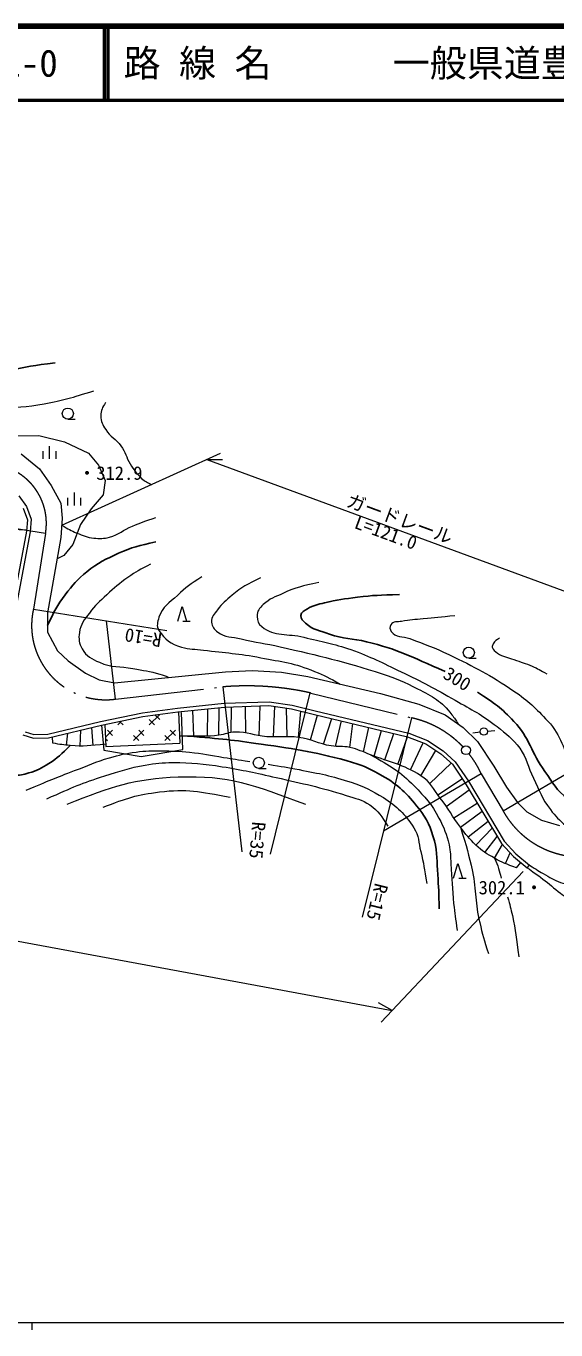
# Model space of a CAD drawing. Units: millimetres, scale not verified. Extents: x 40000 to 680000, y 20000 to 380000.
# Drawn here: x 167212 to 238788, y 204000 to 380000 of the extents above; entities that cross this region are included whole.
import ezdxf
from ezdxf.enums import TextEntityAlignment as Align

# ---------------------------------------------------------------- set-up
doc = ezdxf.new("R2010")
doc.units = ezdxf.units.MM
doc.header["$LTSCALE"] = 1000
doc.linetypes.add('DASHED', pattern=[7.5, 6, -1.5])
doc.linetypes.add('LONG_DASHED_DOTTED', pattern=[15.25, 12, -1.5, 0.25, -1.5])
for name, color, linetype, lineweight in [('M-BGD', 7, 'Continuous', 13), ('M-BMK', 2, 'LONG_DASHED_DOTTED', 13), ('M-BMK-ROW', 30, 'Continuous', 13), ('M-STR-HTXT', 7, 'Continuous', 13), ('M-TTL', 2, 'Continuous', 140), ('M-TTL-BAND', 7, 'Continuous', 13), ('M-TTL-LINE', 7, 'Continuous', 50)]:
    doc.layers.add(name, color=color, linetype=linetype, lineweight=lineweight)
doc.layers.add('M-TTL-TXT', color=7, linetype='Continuous')
doc.styles.add('ＭＳ ゴシック', font='')
doc.styles.get('ＭＳ ゴシック').set_extended_font_data('MS Gothic')

msp = doc.modelspace()

# ---------------------------------------------------------------- linework, layer by layer
at = {"layer": 'M-BGD'}
for p, q in [((172855, 326946), (173855, 326946)), ((169514, 321563), (169514, 322613)), ((170389, 321563), (170389, 323313)), ((171264, 321563), (171264, 322613)), ((173743, 315268), (173743, 317018)), ((172868, 315268), (172868, 316318)), ((174618, 315268), (174618, 316318)), ((164242, 312144), (167287, 311982)), ((187700, 299661), (188300, 301661)), ((188300, 301661), (188900, 299661)), ((188400, 299661), (189400, 299661)), ((227021, 294676), (228021, 294676)), ((183848, 285672), (185262, 287086)), ((184626, 287015), (185262, 286379)), ((187800, 287425), (187975, 283183)), ((189863, 284179), (189755, 287630)), ((191732, 284160), (191786, 287845)), ((193261, 284280), (193282, 288003)), ((194930, 284640), (194941, 288115)), ((196902, 284602), (196876, 288186)), ((198687, 284211), (198827, 288257)), ((200634, 284039), (200797, 288181)), ((202496, 284075), (202378, 287940)), ((204028, 283990), (204312, 287524)), ((205644, 283633), (206560, 286986)), ((176263, 282892), (176079, 285324)), ((177861, 285737), (177984, 282770)), ((179606, 285672), (180121, 286187)), ((179855, 286130), (180313, 285672)), ((183848, 286379), (184555, 285672)), ((207391, 283061), (208525, 286515)), ((209030, 282764), (209806, 286209)), ((210943, 282624), (211340, 285841)), ((212790, 282015), (213513, 285321)), ((170814, 283216), (170805, 284053)), ((172661, 282937), (172845, 284544)), ((174509, 282813), (174612, 284970)), ((177943, 284009), (178899, 284965)), ((177950, 283792), (178191, 283550)), ((178191, 284965), (178899, 284257)), ((181727, 283550), (183141, 284965)), ((181727, 284257), (182434, 283550)), ((182434, 284965), (183141, 284257)), ((185970, 283550), (187384, 284965)), ((185970, 284257), (186677, 283550)), ((186677, 284965), (187384, 284257)), ((214229, 281450), (215206, 284916)), ((215687, 280946), (216891, 284513)), ((217439, 280343), (218745, 284069)), ((227563, 284612), (228558, 284716)), ((229552, 284821), (230547, 284925)), ((177984, 282770), (187975, 283183)), ((219160, 279602), (220848, 283260)), ((220551, 278814), (222563, 282229)), ((221750, 277752), (224637, 280520)), ((198649, 279799), (199649, 279799)), ((222833, 276222), (226147, 278444)), ((223977, 274676), (227083, 276886)), ((224979, 273123), (228141, 275126)), ((225883, 271856), (228801, 274026)), ((226924, 270539), (229615, 272672)), ((227963, 269455), (230191, 271713)), ((229197, 268454), (230845, 270625)), ((230479, 267673), (231558, 269522)), ((231971, 266938), (232617, 268380)), ((224954, 264969), (225554, 266969)), ((225554, 266969), (226154, 264969)), ((233471, 266391), (234029, 267099)), ((234900, 266372), (235220, 266756)), ((225654, 264969), (226654, 264969))]:
    msp.add_line(p, q, dxfattribs=at)
at = {"layer": 'M-BGD', "linetype": 'DASHED'}
msp.add_lwpolyline([(158772, 322447), (160772, 323777), (164968, 324689), (168916, 324744), (172395, 323860), (175652, 322369), (177005, 320741), (177888, 318670), (177640, 316710), (176011, 314833), (174548, 312707), (173527, 310001), (172312, 308538), (171398, 308069)], dxfattribs=at)
at = {"layer": 'M-BGD'}
for points in [[(166539, 322245), (169042, 320239), (170606, 317993), (171913, 315619), (172097, 313594), (171913, 310944), (170098, 300819), (170098, 298169), (171454, 295673), (172918, 294299), (175258, 292638), (177082, 291771), (179168, 291370), (194167, 292832), (197765, 293016), (201722, 292796), (205256, 292207), (215084, 289888), (220256, 288452), (223808, 287035), (226237, 285305), (228206, 283427), (230415, 280115), (232090, 277280), (233581, 275200), (234862, 273953), (236850, 272831), (239261, 272095)], [(166258, 316578), (167271, 315161), (167915, 313431), (167768, 311737), (165297, 298532)], [(166825, 314924), (167407, 313362), (167272, 311805), (164802, 298607)], [(167082, 284747), (168278, 284360), (170174, 284415), (177278, 286127), (182923, 287299), (187671, 287912), (193990, 288581), (200039, 288802), (203180, 288323), (206272, 287569), (218895, 284547), (221447, 283566), (223545, 282179), (225189, 280694), (226956, 278069), (231815, 269980), (233386, 268286), (235220, 266756)], [(166778, 284319), (168207, 283858), (170241, 283917), (177388, 285639), (183005, 286805), (187729, 287416), (194025, 288082), (200010, 288300), (203083, 287832), (206155, 287083), (218746, 284069), (221217, 283118), (223238, 281783), (224809, 280364), (226534, 277800), (231413, 269678), (233041, 267923), (234900, 266372)]]:
    msp.add_lwpolyline(points, dxfattribs=at)
for centre, radius in [((172855, 327696), 750), ((227021, 295426), 750), ((229055, 284768), 500), ((198649, 280549), 750)]:
    msp.add_circle(centre, radius, dxfattribs=at)
at = {"layer": 'M-BGD', "lineweight": 25}
for points, knots in [([(143605, 325644), (149136, 328118), (150703, 328867), (155407, 330530), (159068, 331825), (161094, 332697), (164890, 333512), (167311, 334032), (168205, 334195), (171143, 334547)], [0, 0, 0, 0, 1, 1, 1, 2, 2, 2, 3, 3, 3, 3]), ([(170098, 299083), (171055, 301052), (171371, 301751), (172510, 303245), (173520, 304568), (174128, 305312), (175430, 306350), (176942, 307558), (177947, 308050), (179716, 308835), (181592, 309668), (182407, 309844), (184740, 310381)], [0, 0, 0, 0, 1, 1, 1, 2, 2, 2, 3, 3, 3, 4, 4, 4, 4]), ([(217639, 303274), (214954, 303185), (214169, 303180), (211966, 302901), (210225, 302681), (209242, 302562), (207535, 302156), (206599, 301933), (206043, 301819), (205216, 301328), (204793, 301077), (204381, 300907), (204346, 300417), (204312, 299946), (204624, 299704), (204967, 299381), (205975, 298434), (206903, 298418), (208197, 297932), (210069, 297230), (211269, 297379), (213208, 296897), (217505, 295828), (218986, 294992), (223809, 292880)], [0, 0, 0, 0, 1, 1, 1, 2, 2, 2, 3, 3, 3, 4, 4, 4, 5, 5, 5, 6, 6, 6, 7, 7, 7, 8, 8, 8, 8]), ([(228178, 290085), (230525, 288593), (231414, 287940), (233106, 286150), (235238, 283897), (235462, 281907), (237289, 279400), (238390, 277889), (238840, 276796), (240394, 275756), (241608, 274944), (242579, 274922), (244039, 274928), (245486, 274934), (246368, 275108), (247641, 275798), (249211, 276648), (249655, 277739), (250747, 279152), (252399, 281289), (252789, 282873), (254516, 284950), (255713, 286389), (256721, 286868), (258201, 288014), (260287, 289630), (261396, 290675), (263750, 291865), (265459, 292728), (266528, 292969), (268347, 293563), (269129, 293818), (269548, 294079), (270367, 294157), (271131, 294229), (271480, 294171), (272328, 294009)], [0, 0, 0, 0, 1, 1, 1, 2, 2, 2, 3, 3, 3, 4, 4, 4, 5, 5, 5, 6, 6, 6, 7, 7, 7, 8, 8, 8, 9, 9, 9, 10, 10, 10, 11, 11, 11, 12, 12, 12, 12]), ([(164318, 286395), (164073, 285171), (163992, 284737), (163987, 283662), (163981, 282521), (163931, 281826), (164346, 280763), (164649, 279985), (164828, 279368), (165588, 279023), (166307, 278698), (166838, 278992), (167603, 279189), (168724, 279478), (169292, 279859), (170281, 280459), (171544, 281225), (171963, 281689), (173180, 282889)], [0, 0, 0, 0, 1, 1, 1, 2, 2, 2, 3, 3, 3, 4, 4, 4, 5, 5, 5, 6, 6, 6, 6]), ([(189027, 284155), (193750, 283782), (195101, 283642), (198965, 283078), (203831, 282368), (206590, 281987), (211306, 280594), (212952, 280107), (213837, 279672), (215323, 278813), (217564, 277518), (218654, 276420), (220251, 274382), (221415, 272896), (221877, 271858), (222363, 270034), (222822, 268306), (222689, 267262), (222818, 265479), (222949, 263670), (222965, 263064), (223025, 260841)], [0, 0, 0, 0, 1, 1, 1, 2, 2, 2, 3, 3, 3, 4, 4, 4, 5, 5, 5, 6, 6, 6, 7, 7, 7, 7])]:
    msp.add_open_spline(points, degree=3, knots=knots, dxfattribs=at)
at = {"layer": 'M-BGD'}
for points, knots in [([(109020, 293316), (111412, 292706), (112079, 292515), (114072, 292156), (115489, 291901), (116279, 291680), (117716, 291604), (118450, 291565), (118895, 291487), (119594, 291714), (120370, 291967), (120700, 292358), (121333, 292874), (122865, 294121), (123487, 295083), (124784, 296573), (126993, 299113), (128485, 300382), (130195, 303282), (131082, 304786), (131418, 305716), (132182, 307285), (133913, 310836), (134330, 313143), (136572, 316395), (138371, 319005), (140035, 319971), (142618, 321806), (145327, 323732), (147097, 324453), (150155, 325754), (152998, 326965), (154695, 327439), (157719, 328073), (162293, 329032), (165067, 328079), (169646, 329012), (172311, 329555), (173322, 329788), (176382, 330779)], [0, 0, 0, 0, 1, 1, 1, 2, 2, 2, 3, 3, 3, 4, 4, 4, 5, 5, 5, 6, 6, 6, 7, 7, 7, 8, 8, 8, 9, 9, 9, 10, 10, 10, 11, 11, 11, 12, 12, 12, 13, 13, 13, 13]), ([(177924, 329174), (177533, 328519), (177312, 328130), (177303, 327394), (177295, 326621), (177561, 326188), (177966, 325530), (178584, 324527), (179346, 324290), (180036, 323335), (180664, 322467), (180716, 321803), (181279, 320892), (181787, 320069), (182097, 319599), (182811, 318946), (183278, 318519), (183644, 318416), (184178, 318076), (184178, 318076), (184178, 318076), (184178, 318076)], [0, 0, 0, 0, 1, 1, 1, 2, 2, 2, 3, 3, 3, 4, 4, 4, 5, 5, 5, 6, 6, 6, 7, 7, 7, 7]), ([(172031, 312636), (172933, 312088), (173234, 311909), (174063, 311568), (174929, 311212), (175429, 310968), (176361, 310885), (177184, 310811), (177675, 310795), (178473, 311009), (179773, 311358), (180340, 311974), (181579, 312500), (182795, 313016), (183230, 313165), (184747, 313680)], [0, 0, 0, 0, 1, 1, 1, 2, 2, 2, 3, 3, 3, 4, 4, 4, 5, 5, 5, 5]), ([(184022, 307372), (182559, 306613), (182097, 306369), (180958, 305577), (179775, 304756), (179171, 304209), (178114, 303231), (177141, 302329), (176555, 301842), (175768, 300774), (175084, 299846), (174578, 299292), (174415, 298151), (174290, 297274), (174358, 296682), (174802, 295915), (175375, 294923), (176077, 294593), (177121, 294120), (178760, 293378), (179883, 293613), (181648, 293265), (183074, 292983), (183910, 292967), (185292, 292519), (185772, 292364), (185951, 292313), (186509, 292086)], [0, 0, 0, 0, 1, 1, 1, 2, 2, 2, 3, 3, 3, 4, 4, 4, 5, 5, 5, 6, 6, 6, 7, 7, 7, 8, 8, 8, 9, 9, 9, 9]), ([(190962, 305674), (189374, 304628), (188820, 304278), (187649, 303148), (186568, 302104), (185602, 301646), (185165, 300208), (184962, 299542), (184781, 299007), (185165, 298427), (185980, 297195), (186773, 296572), (188192, 296160), (189318, 295834), (190007, 295929), (191169, 295777), (194195, 295380), (195916, 295315), (198913, 294742), (201787, 294192), (203477, 294028), (206171, 292886), (207555, 292299), (208098, 292062), (209621, 291177)], [0, 0, 0, 0, 1, 1, 1, 2, 2, 2, 3, 3, 3, 4, 4, 4, 5, 5, 5, 6, 6, 6, 7, 7, 7, 8, 8, 8, 8]), ([(198901, 305528), (197070, 304592), (196379, 304319), (195036, 303168), (194214, 302464), (193730, 302071), (193076, 301208), (192642, 300635), (192217, 300268), (192275, 299551), (192325, 298934), (192623, 298590), (193103, 298199), (194095, 297389), (195013, 297613), (196251, 297288), (198294, 296750), (199493, 296686), (201551, 296211), (206974, 294958), (210030, 294275), (215327, 292567), (217256, 291945), (218292, 291448), (220103, 290539), (222128, 289523), (223374, 288857), (224729, 287042), (225081, 286571), (225255, 286377), (225561, 285786)], [0, 0, 0, 0, 1, 1, 1, 2, 2, 2, 3, 3, 3, 4, 4, 4, 5, 5, 5, 6, 6, 6, 7, 7, 7, 8, 8, 8, 9, 9, 9, 10, 10, 10, 10]), ([(206747, 304896), (204498, 304375), (203696, 304267), (201912, 303420), (200839, 302911), (200135, 302735), (199262, 301929), (198736, 301444), (198401, 301015), (198423, 300299), (198441, 299713), (198590, 299303), (199044, 298933), (200814, 297489), (202506, 298083), (204717, 297510), (207211, 296863), (208668, 296692), (211095, 295827), (213817, 294857), (215261, 294098), (217866, 292845), (220780, 291444), (222398, 290618), (225195, 288994), (227443, 287689), (228788, 287064), (230827, 285453), (232129, 284425), (232903, 283845), (233892, 282513), (234922, 281124), (234979, 280042), (235755, 278496), (236603, 276809), (236855, 275707), (238033, 274231), (238791, 273280), (239140, 272908), (240195, 271991)], [0, 0, 0, 0, 1, 1, 1, 2, 2, 2, 3, 3, 3, 4, 4, 4, 5, 5, 5, 6, 6, 6, 7, 7, 7, 8, 8, 8, 9, 9, 9, 10, 10, 10, 11, 11, 11, 12, 12, 12, 13, 13, 13, 13]), ([(225153, 300388), (223070, 300205), (222530, 300163), (220853, 299981), (219717, 299857), (219070, 299854), (217947, 299642), (217364, 299532), (216818, 299687), (216498, 299187), (216306, 298887), (216338, 298569), (216539, 298276), (217137, 297407), (218086, 297715), (219065, 297323), (221127, 296500), (222329, 296141), (224325, 295170), (227861, 293449), (229850, 292451), (233104, 290242), (235085, 288897), (236064, 287933), (237700, 286184), (239582, 284172), (239648, 282329), (241262, 280096), (241665, 279539), (241797, 279059), (242421, 278771), (242998, 278505), (243416, 278922), (243995, 279185), (244608, 279464), (244837, 279676), (245403, 280179)], [0, 0, 0, 0, 1, 1, 1, 2, 2, 2, 3, 3, 3, 4, 4, 4, 5, 5, 5, 6, 6, 6, 7, 7, 7, 8, 8, 8, 9, 9, 9, 10, 10, 10, 11, 11, 11, 12, 12, 12, 12]), ([(231176, 297369), (230771, 297118), (230498, 297017), (230320, 296606), (230246, 296434), (230146, 296327), (230191, 296145), (230290, 295746), (230581, 295622), (230909, 295372), (231648, 294809), (232251, 294823), (233118, 294489), (234075, 294120), (234648, 294007), (235584, 293587), (236373, 293233), (236649, 293086), (237553, 292575)], [0, 0, 0, 0, 1, 1, 1, 2, 2, 2, 3, 3, 3, 4, 4, 4, 5, 5, 5, 6, 6, 6, 6]), ([(233471, 266391), (232066, 266884), (231585, 267046), (230479, 267673), (229432, 268267), (228846, 268636), (227963, 269455), (227054, 270299), (226646, 270877), (225883, 271856), (224733, 273330), (224325, 274330), (223159, 275791), (222187, 277010), (221869, 277981), (220551, 278814), (218120, 280350), (216436, 280606), (213749, 281629), (212662, 282043), (212078, 282372), (210943, 282624), (209977, 282838), (209394, 282669), (208417, 282831), (206667, 283120), (205788, 283778), (204028, 283990), (202357, 284192), (201399, 283955), (199721, 284073), (198041, 284191), (197137, 284776), (195455, 284694), (194584, 284652), (194124, 284403), (193261, 284280), (191623, 284047), (190681, 284188), (189027, 284155), (188601, 284147), (188466, 284143), (187936, 284135)], [0, 0, 0, 0, 1, 1, 1, 2, 2, 2, 3, 3, 3, 4, 4, 4, 5, 5, 5, 6, 6, 6, 7, 7, 7, 8, 8, 8, 9, 9, 9, 10, 10, 10, 11, 11, 11, 12, 12, 12, 13, 13, 13, 14, 14, 14, 14]), ([(167217, 276870), (170367, 278166), (171186, 278514), (173760, 279493), (175597, 280191), (176589, 280701), (178481, 281232), (179861, 281620), (180647, 281826), (182070, 282005), (183398, 282173), (184154, 282175), (185493, 282171), (186983, 282166), (187820, 282123), (189303, 281977), (191104, 281801), (192096, 281563), (193886, 281287), (195266, 281075), (195700, 281007), (197419, 280735)], [0, 0, 0, 0, 1, 1, 1, 2, 2, 2, 3, 3, 3, 4, 4, 4, 5, 5, 5, 6, 6, 6, 7, 7, 7, 7]), ([(177972, 283050), (175762, 282854), (175045, 282719), (173180, 282889), (172251, 282973), (171899, 283005), (170814, 283216)], [0, 0, 0, 0, 1, 1, 1, 2, 2, 2, 2]), ([(213749, 281629), (216539, 280014), (217661, 279464), (219629, 277446), (221127, 275911), (221992, 275000), (222984, 273098), (223679, 271764), (223993, 270957), (224350, 269495), (224590, 268517), (224512, 267932), (224599, 266928), (224780, 264828), (224736, 263639), (224971, 261545), (225132, 260117), (225194, 259635), (225468, 257900)], [0, 0, 0, 0, 1, 1, 1, 2, 2, 2, 3, 3, 3, 4, 4, 4, 5, 5, 5, 6, 6, 6, 6]), ([(170009, 275700), (173637, 277285), (174698, 277809), (177835, 278785), (179946, 279442), (181126, 279856), (183302, 280249), (184740, 280508), (185567, 280565), (187029, 280580), (189647, 280607), (191122, 280430), (193710, 280028), (196579, 279582), (198164, 279197), (200998, 278565), (204725, 277733), (206829, 277294), (210467, 276135), (211740, 275730), (212543, 275624), (213642, 274865), (214851, 274030), (215235, 273354), (216072, 271994)], [0, 0, 0, 0, 1, 1, 1, 2, 2, 2, 3, 3, 3, 4, 4, 4, 5, 5, 5, 6, 6, 6, 7, 7, 7, 8, 8, 8, 8]), ([(199904, 280349), (201913, 280051), (202468, 279947), (204100, 279631), (206879, 279093), (208455, 278812), (211140, 277919), (212921, 277327), (213893, 276858), (215475, 275849), (217377, 274634), (218365, 273687), (219588, 271790), (220300, 270686), (220209, 269835), (220527, 268560), (220937, 266910), (221012, 266316), (221327, 264281)], [0, 0, 0, 0, 1, 1, 1, 2, 2, 2, 3, 3, 3, 4, 4, 4, 5, 5, 5, 6, 6, 6, 6]), ([(172783, 274962), (178920, 277424), (181749, 278408), (187774, 278647), (194634, 278920), (197892, 277556), (204960, 274962)], [0, 0, 0, 0, 1, 1, 1, 2, 2, 2, 2]), ([(177628, 274548), (180875, 275815), (182187, 276242), (185248, 276618), (188951, 277073), (190625, 276671), (194772, 275914)], [0, 0, 0, 0, 1, 1, 1, 2, 2, 2, 2]), ([(225883, 271856), (226749, 269088), (226995, 268253), (227498, 265893), (228066, 263224), (227858, 261631), (228491, 258977), (228886, 257324), (229046, 256723), (229692, 254795)], [0, 0, 0, 0, 1, 1, 1, 2, 2, 2, 3, 3, 3, 3]), ([(230479, 267673), (230769, 267032), (230861, 266838), (231041, 266279), (231199, 265784), (231242, 265600), (231372, 264991)], [0, 0, 0, 0, 1, 1, 1, 2, 2, 2, 2]), ([(234900, 266372), (235771, 265794), (236008, 265627), (236698, 265120), (237668, 264407), (238128, 263899), (239100, 263187), (239903, 262598), (240297, 262140), (241225, 261779), (241813, 261551), (242198, 261539), (242827, 261586), (243426, 261631), (243752, 261766), (244317, 261972), (245409, 262371), (245946, 262770), (246968, 263325), (248035, 263905), (248628, 264263), (249441, 264784)], [0, 0, 0, 0, 1, 1, 1, 2, 2, 2, 3, 3, 3, 4, 4, 4, 5, 5, 5, 6, 6, 6, 7, 7, 7, 7]), ([(235220, 266756), (236210, 266101), (236502, 265910), (237365, 265439), (238266, 264947), (238745, 264567), (239739, 264307), (240431, 264126), (240846, 264145), (241561, 264114), (242574, 264069), (243152, 263999), (244156, 264142), (245306, 264304), (245767, 264518), (246993, 265032)], [0, 0, 0, 0, 1, 1, 1, 2, 2, 2, 3, 3, 3, 4, 4, 4, 5, 5, 5, 5]), ([(232255, 262469), (232596, 261277), (232672, 260927), (232899, 259930), (233389, 257780), (233435, 257004), (233764, 254353)], [0, 0, 0, 0, 1, 1, 1, 2, 2, 2, 2])]:
    msp.add_open_spline(points, degree=3, knots=knots, dxfattribs=at)
at = {"layer": 'M-BMK'}
for p, q in [((169843, 311516), (168214, 301301)), ((179274, 289147), (193809, 290803)), ((205694, 289975), (219277, 286621)), ((228698, 279084), (231638, 274073))]:
    msp.add_line(p, q, dxfattribs=at)
at = {"layer": 'M-BMK', "linetype": 'Continuous'}
msp.add_circle((226639, 282253), 600, dxfattribs=at)
at = {"layer": 'M-BMK'}
for centre, radius, start, end in [((161952, 312867), 8006, 350.28227, 111.92838), ((177969, 299069), 10008, 167.11414, 277.48989), ((197028, 251301), 39633, 77.36923, 94.65819), ((216363, 273322), 13615, 43.52096, 77.64077), ((216363, 273322), 13615, 25.03961, 38.47049), ((242224, 279955), 12110, 209.05933, 327.3454)]:
    msp.add_arc(centre, radius, start, end, dxfattribs=at)
at = {"layer": 'M-BMK-ROW'}
for p, q in [((188371, 282362), (188205, 287361)), ((177404, 285613), (177728, 282260)), ((177728, 282260), (182778, 281387)), ((182778, 281387), (188371, 282362))]:
    msp.add_line(p, q, dxfattribs=at)
at = {"layer": 'M-STR-HTXT'}
for p, q in [((172031, 312636), (193498, 322353)), ((191632, 321509), (241926, 303001)), ((191632, 321509), (193751, 321475)), ((169843, 311516), (161699, 312814)), ((168214, 301301), (186238, 298427)), ((179274, 289147), (178068, 299730)), ((193809, 290803), (196349, 268513)), ((205557, 290009), (200173, 268209)), ((219277, 286621), (212632, 259711)), ((231638, 274073), (250090, 284900)), ((228698, 279084), (215504, 271342)), ((234366, 265895), (215192, 245562)), ((216650, 247108), (214811, 248161))]:
    msp.add_line(p, q, dxfattribs=at)
msp.add_lwpolyline([(111835, 235548), (140346, 261264), (216650, 247108)], dxfattribs=at)
at = {"layer": 'M-TTL'}
msp.add_line((680000, 380000), (40000, 380000), dxfattribs=at)
at = {"layer": 'M-TTL-BAND'}
for p, q in [((40000, 205000), (579000, 205000)), ((168000, 205000), (168000, 204000))]:
    msp.add_line(p, q, dxfattribs=at)
at = {"layer": 'M-TTL-LINE'}
for p, q in [((177750, 380000), (177750, 370000)), ((178250, 380000), (178250, 370000)), ((40000, 370000), (680000, 370000))]:
    msp.add_line(p, q, dxfattribs=at)

# ---------------------------------------------------------------- texts
at = {"layer": 'M-BGD', "style": 'ＭＳ ゴシック'}
for s, p in [('・312.9', (178569, 319663)), ('302.1・', (232713, 263711))]:
    msp.add_text(s, height=1833, dxfattribs=at).set_placement(p, align=Align.MIDDLE_CENTER)
msp.add_text('300', height=1833, rotation=328.707, dxfattribs=at).set_placement((225463, 291884), align=Align.MIDDLE_CENTER)
at = {"layer": 'M-STR-HTXT', "style": 'ＭＳ ゴシック'}
for s, rotation, p in [('ガードレール', 339.797, (217192, 312103)), ('R=10', 170.94, (183265, 298901)), ('R=35', 265.426, (197009, 270218)), ('R=15', 256.128, (213228, 262125))]:
    msp.add_text(s, height=1833, rotation=rotation, dxfattribs=at).set_placement(p, align=Align.BOTTOM_CENTER)
msp.add_text('L=121.0', height=1833, rotation=339.797, dxfattribs=at).set_placement((216148, 312487), align=Align.TOP_CENTER)
at = {"layer": 'M-TTL-TXT', "style": 'ＭＳ ゴシック'}
for s, p in [('21-0', (161521, 375000)), ('路 線 名', (180380, 375000)), ('一般県道豊浦豊田線', (216734, 375000))]:
    msp.add_text(s, height=3666, dxfattribs=at).set_placement(p, align=Align.MIDDLE_LEFT)

doc.saveas('drawing.dxf')
